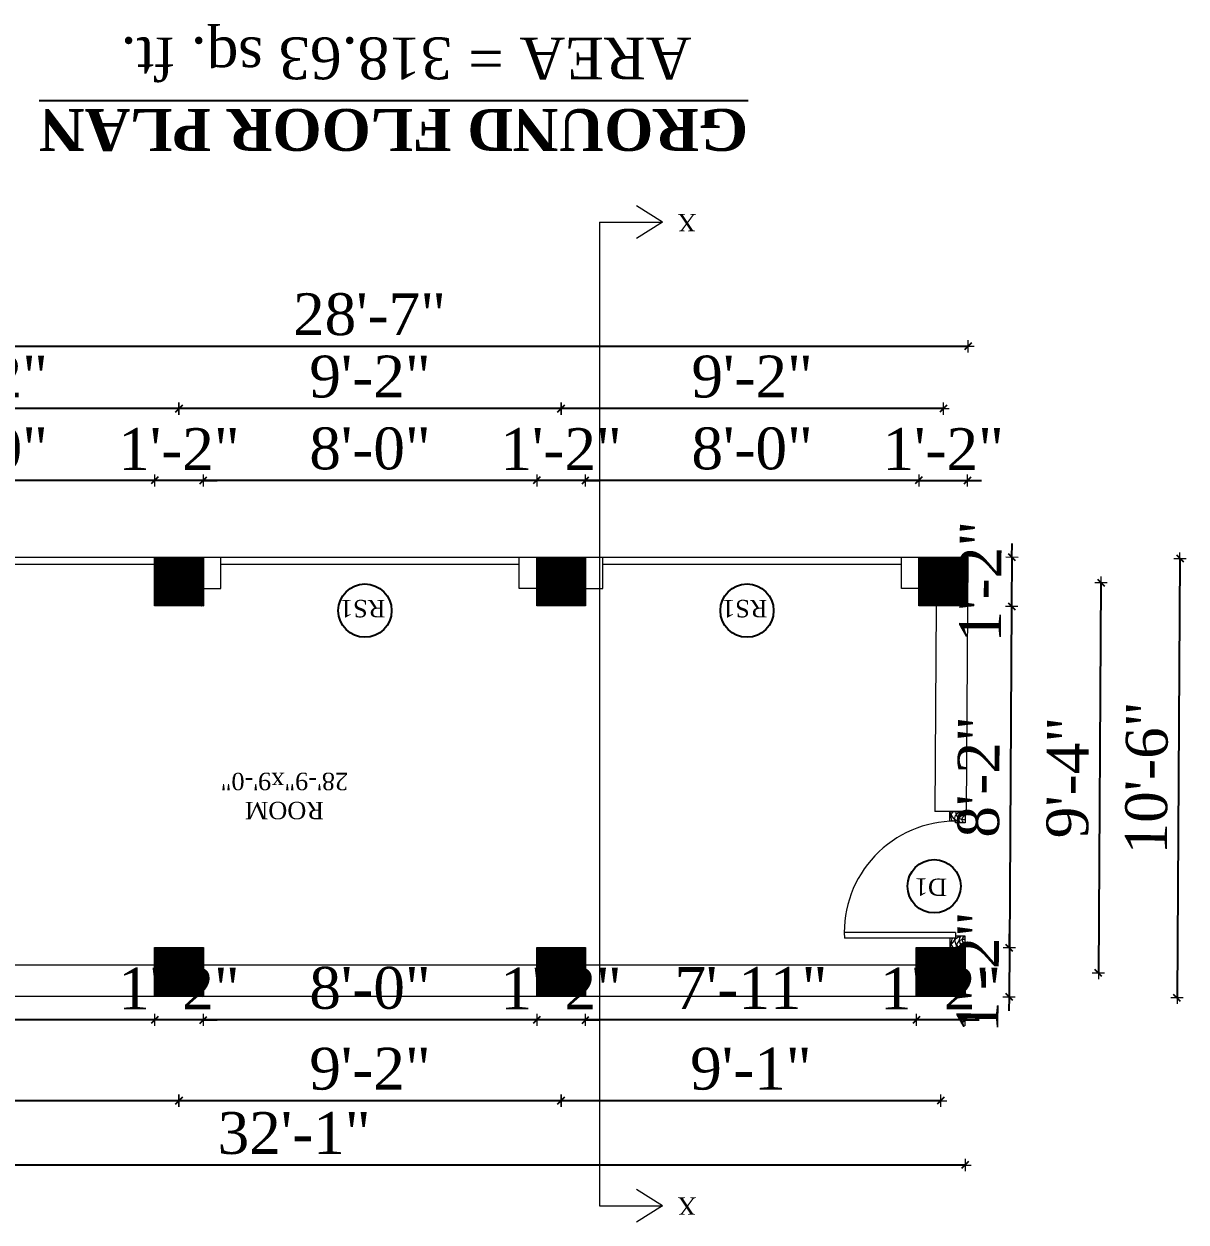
# Model space of a CAD drawing. Header units: inches. Extents: x 4069 to 291496, y -47643 to 12535.
# Drawn here: x 31021.8 to 31355.2, y 1494.8 to 1838.3 of the extents above; entities that cross this region are included whole.
import ezdxf

# ---------------------------------------------------------------- set-up
doc = ezdxf.new("R2010")
doc.units = ezdxf.units.IN
doc.header["$LTSCALE"] = 5
doc.header["$MEASUREMENT"] = 0
for name, color, linetype, lineweight in [('A-WALL', 7, 'Continuous', 9), ('Dimension', 7, 'Continuous', 18), ('DOOR', 62, 'Continuous', 0)]:
    doc.layers.add(name, color=color, linetype=linetype, lineweight=lineweight)
doc.layers.add('dim line', color=7, linetype='Continuous', lineweight=15, true_color=0xfab2b2)
doc.layers.add('TEXT', color=6, linetype='Continuous')
doc.layers.add('WALL', color=7, linetype='Continuous')
doc.styles.add('ordinary', font='times.ttf')
doc.dimstyles.new('Copy of 96', dxfattribs={"dimtxt": 7, "dimasz": 4, "dimexe": 0.5, "dimexo": 0.5, "dimgap": 3, "dimtad": 1, "dimdec": 1, "dimzin": 11, "dimdsep": 46, "dimlunit": 4, "dimtxsty": 'ordinary', "dimblk": 'OBLIQUE', "dimcen": 0.09, "dimse1": 1, "dimse2": 1, "dimclrt": 6, "dimazin": 0, "dimtfac": 1, "dimtdec": 1, "dimtix": 1, "dimtmove": 2, "dimatfit": 3, "dimldrblk": 'leader', "dimfxl": 0.5, "dimfxlon": 1, "dimtolj": 1, "dimtzin": 0, "dimarcsym": 0})
pattern_1 = [(225, (55604.94825, 3175.18939), (0.08838834765, -0.08838834765), [])]

# ---------------------------------------------------------------- blocks, each defined once
blk = doc.blocks.new('A$C27B36B59')
at = {"layer": 'DOOR'}
for p, q in [((0, 4), (0, 0)), ((2.5, 4), (0, 4)), ((2.5, 2.5), (2.5, 4)), ((0, 0), (3, 0)), ((3, 2.5), (2.5, 2.5)), ((3, 0), (3, 2.5))]:
    blk.add_line(p, q, dxfattribs=at)
for centre, radius, start, end in [((-1.4, -0.54), 4.75, 22.1411, 72.838), ((1.34, 2.09), 1.64, 45.138, 144.8948), ((2.21, 0.3), 2.49, 83.3149, 152.658), ((0.13, 0.37), 2.05, 349.4875, 93.6805), ((1.96, -0.47), 2.01, 58.7447, 166.495), ((-0.06, 0.32), 1.13, 343.542, 86.947), ((2.08, -0.4), 1.17, 38.2816, 160.1519)]:
    blk.add_arc(centre, radius, start, end, dxfattribs=at)
blk = doc.blocks.new('D2')
at = {"layer": 'DOOR'}
for p, q in [((74473.95, 24047.59), (74473.95, 24018.09)), ((74473.95, 24047.59), (74475.45, 24047.59)), ((74475.45, 24047.59), (74475.45, 24018.13))]:
    blk.add_line(p, q, dxfattribs=at)
blk.add_arc((74473.95, 24047.59), 29.5, 180, 272.9146, dxfattribs=at)
at = {"layer": 'DOOR', "xscale": -1, "rotation": 180}
blk.add_blockref('A$C27B36B59', (74441.95, 24050.09), dxfattribs=at)
at = {"layer": 'DOOR', "rotation": 180}
blk.add_blockref('A$C27B36B59', (74477.95, 24050.09), dxfattribs=at)
blk = doc.blocks.new('oblique')
at = {"color": 0, "lineweight": -2}
blk.add_line((0.25, 0.25), (-0.25, -0.25), dxfattribs=at)
at = {"layer": 'dim line', "lineweight": 9}
for p, q in [((-0.4375, 0), (0.4375, 0)), ((0, 0.4375), (0, -0.4375))]:
    blk.add_line(p, q, dxfattribs=at)
blk = doc.blocks.new('*D768')
at = {"layer": 'A-WALL', "color": 0, "lineweight": -2, "ltscale": 50, "transparency": 16777216}
for p, q in [((31278.49, 1707.44), (31274.49, 1707.44)), ((31278.49, 1707.44), (31292.49, 1707.44)), ((31292.49, 1707.44), (31296.49, 1707.44))]:
    blk.add_line(p, q, dxfattribs=at)
at = {"layer": 'Defpoints', "color": 0, "ltscale": 50, "transparency": 16777216}
for p in [(31292.49, 1707.44), (31278.49, 1685.47, -58.17), (31292.49, 1685.47, -58.17)]:
    blk.add_point(p, dxfattribs=at)
at = {"layer": 'A-WALL', "color": 0, "lineweight": -2, "ltscale": 50, "transparency": 16777216, "xscale": 4, "yscale": 4, "zscale": 4}
blk.add_blockref('oblique', (31278.49, 1707.44), dxfattribs=at)
at = {"layer": 'A-WALL', "color": 0, "lineweight": -2, "ltscale": 50, "transparency": 16777216, "xscale": 4, "yscale": 4, "zscale": 4, "rotation": 180}
blk.add_blockref('oblique', (31292.49, 1707.44), dxfattribs=at)
at = {"layer": 'A-WALL', "color": 6, "ltscale": 50, "transparency": 16777216, "insert": (31285.49, 1716.44), "char_height": 12, "attachment_point": 5, "style": 'ordinary'}
blk.add_mtext('\\A1;1\'-2"', dxfattribs=at)
blk = doc.blocks.new('_OBLIQUE')
at = {"color": 0, "linetype": 'ByBlock'}
blk.add_line((-0.5, -0.5), (0.5, 0.5), dxfattribs=at)
blk = doc.blocks.new('leader')
at = {"layer": 'Dimension'}
for p, q in [((0, -4.328), (0, 4.328)), ((-4.424, 0), (4.424, 0))]:
    blk.add_line(p, q, dxfattribs=at)
blk = doc.blocks.new('*D769')
at = {"layer": 'A-WALL', "color": 0, "lineweight": -2, "ltscale": 5, "transparency": 16777216}
blk.add_line((31278.49, 1707.44), (31182.87, 1707.44), dxfattribs=at)
at = {"layer": 'Defpoints', "color": 0, "ltscale": 5, "transparency": 16777216}
for p in [(31182.87, 1707.44), (31182.87, 1685.47, -58.17), (31278.49, 1685.47, -58.17)]:
    blk.add_point(p, dxfattribs=at)
at = {"layer": 'A-WALL', "color": 0, "lineweight": -2, "ltscale": 5, "transparency": 16777216, "xscale": 4, "yscale": 4, "zscale": 4, "rotation": 180}
blk.add_blockref('oblique', (31182.87, 1707.44), dxfattribs=at)
at = {"layer": 'A-WALL', "color": 0, "lineweight": -2, "ltscale": 5, "transparency": 16777216, "xscale": 4, "yscale": 4, "zscale": 4}
blk.add_blockref('oblique', (31278.49, 1707.44), dxfattribs=at)
at = {"layer": 'A-WALL', "color": 6, "ltscale": 5, "transparency": 16777216, "insert": (31230.68, 1716.54), "char_height": 12, "attachment_point": 5, "style": 'ordinary'}
blk.add_mtext('\\A1;8\'-0"', dxfattribs=at)
blk = doc.blocks.new('*D770')
at = {"layer": 'A-WALL', "color": 0, "lineweight": -2, "ltscale": 5, "transparency": 16777216}
for p, q in [((31168.87, 1707.44), (31164.87, 1707.44)), ((31182.87, 1707.44), (31168.87, 1707.44)), ((31182.87, 1707.44), (31186.87, 1707.44))]:
    blk.add_line(p, q, dxfattribs=at)
at = {"layer": 'Defpoints', "color": 0, "ltscale": 5, "transparency": 16777216}
for p in [(31168.87, 1707.44), (31168.87, 1685.47, -58.17), (31182.87, 1685.47, -58.17)]:
    blk.add_point(p, dxfattribs=at)
at = {"layer": 'A-WALL', "color": 0, "lineweight": -2, "ltscale": 5, "transparency": 16777216, "xscale": 4, "yscale": 4, "zscale": 4}
blk.add_blockref('oblique', (31168.87, 1707.44), dxfattribs=at)
at = {"layer": 'A-WALL', "color": 0, "lineweight": -2, "ltscale": 5, "transparency": 16777216, "xscale": 4, "yscale": 4, "zscale": 4, "rotation": 180}
blk.add_blockref('oblique', (31182.87, 1707.44), dxfattribs=at)
at = {"layer": 'A-WALL', "color": 6, "ltscale": 5, "transparency": 16777216, "insert": (31175.87, 1716.44), "char_height": 12, "attachment_point": 5, "style": 'ordinary'}
blk.add_mtext('\\A1;1\'-2"', dxfattribs=at)
blk = doc.blocks.new('*D771')
at = {"layer": 'A-WALL', "color": 0, "lineweight": -2, "ltscale": 5, "transparency": 16777216}
blk.add_line((31168.87, 1707.44), (31073.25, 1707.44), dxfattribs=at)
at = {"layer": 'Defpoints', "color": 0, "ltscale": 5, "transparency": 16777216}
for p in [(31073.25, 1707.44), (31073.25, 1685.47, -58.17), (31168.87, 1685.47, -58.17)]:
    blk.add_point(p, dxfattribs=at)
at = {"layer": 'A-WALL', "color": 0, "lineweight": -2, "ltscale": 5, "transparency": 16777216, "xscale": 4, "yscale": 4, "zscale": 4, "rotation": 180}
blk.add_blockref('oblique', (31073.25, 1707.44), dxfattribs=at)
at = {"layer": 'A-WALL', "color": 0, "lineweight": -2, "ltscale": 5, "transparency": 16777216, "xscale": 4, "yscale": 4, "zscale": 4}
blk.add_blockref('oblique', (31168.87, 1707.44), dxfattribs=at)
at = {"layer": 'A-WALL', "color": 6, "ltscale": 5, "transparency": 16777216, "insert": (31121.06, 1716.54), "char_height": 12, "attachment_point": 5, "style": 'ordinary'}
blk.add_mtext('\\A1;8\'-0"', dxfattribs=at)
blk = doc.blocks.new('*D772')
at = {"layer": 'A-WALL', "color": 0, "lineweight": -2, "ltscale": 5, "transparency": 16777216}
for p, q in [((31059.25, 1707.44), (31055.25, 1707.44)), ((31073.25, 1707.44), (31059.25, 1707.44)), ((31073.25, 1707.44), (31077.25, 1707.44))]:
    blk.add_line(p, q, dxfattribs=at)
at = {"layer": 'Defpoints', "color": 0, "ltscale": 5, "transparency": 16777216}
for p in [(31059.25, 1707.44), (31059.25, 1685.47, -58.17), (31073.25, 1685.47, -58.17)]:
    blk.add_point(p, dxfattribs=at)
at = {"layer": 'A-WALL', "color": 0, "lineweight": -2, "ltscale": 5, "transparency": 16777216, "xscale": 4, "yscale": 4, "zscale": 4}
blk.add_blockref('oblique', (31059.25, 1707.44), dxfattribs=at)
at = {"layer": 'A-WALL', "color": 0, "lineweight": -2, "ltscale": 5, "transparency": 16777216, "xscale": 4, "yscale": 4, "zscale": 4, "rotation": 180}
blk.add_blockref('oblique', (31073.25, 1707.44), dxfattribs=at)
at = {"layer": 'A-WALL', "color": 6, "ltscale": 5, "transparency": 16777216, "insert": (31066.25, 1716.44), "char_height": 12, "attachment_point": 5, "style": 'ordinary'}
blk.add_mtext('\\A1;1\'-2"', dxfattribs=at)
blk = doc.blocks.new('*D773')
at = {"layer": 'A-WALL', "color": 0, "lineweight": -2, "ltscale": 5, "transparency": 16777216}
blk.add_line((31059.25, 1707.44), (30963.25, 1707.44), dxfattribs=at)
at = {"layer": 'Defpoints', "color": 0, "ltscale": 5, "transparency": 16777216}
for p in [(30963.25, 1707.44), (30963.25, 1685.47), (31059.25, 1685.47, -58.17)]:
    blk.add_point(p, dxfattribs=at)
at = {"layer": 'A-WALL', "color": 0, "lineweight": -2, "ltscale": 5, "transparency": 16777216, "xscale": 4, "yscale": 4, "zscale": 4, "rotation": 180}
blk.add_blockref('oblique', (30963.25, 1707.44), dxfattribs=at)
at = {"layer": 'A-WALL', "color": 0, "lineweight": -2, "ltscale": 5, "transparency": 16777216, "xscale": 4, "yscale": 4, "zscale": 4}
blk.add_blockref('oblique', (31059.25, 1707.44), dxfattribs=at)
at = {"layer": 'A-WALL', "color": 6, "ltscale": 5, "transparency": 16777216, "insert": (31011.25, 1716.54), "char_height": 12, "attachment_point": 5, "style": 'ordinary'}
blk.add_mtext('\\A1;8\'-0"', dxfattribs=at)
blk = doc.blocks.new('*D681')
at = {"layer": 'A-WALL', "color": 0, "lineweight": -2, "ltscale": 5, "transparency": 16777216}
blk.add_line((31285.49, 1728.04), (31175.87, 1728.04), dxfattribs=at)
at = {"layer": 'Defpoints', "color": 0, "ltscale": 5, "transparency": 16777216}
for p in [(31175.87, 1728.04), (31175.87, 1678.47, -58.17), (31285.49, 1678.47, -58.17)]:
    blk.add_point(p, dxfattribs=at)
at = {"layer": 'A-WALL', "color": 0, "lineweight": -2, "ltscale": 5, "transparency": 16777216, "xscale": 4, "yscale": 4, "zscale": 4, "rotation": 180}
blk.add_blockref('oblique', (31175.87, 1728.04), dxfattribs=at)
at = {"layer": 'A-WALL', "color": 0, "lineweight": -2, "ltscale": 5, "transparency": 16777216, "xscale": 4, "yscale": 4, "zscale": 4}
blk.add_blockref('oblique', (31285.49, 1728.04), dxfattribs=at)
at = {"layer": 'A-WALL', "color": 6, "ltscale": 5, "transparency": 16777216, "insert": (31230.68, 1737.17), "char_height": 12, "attachment_point": 5, "style": 'ordinary'}
blk.add_mtext('\\A1;9\'-2"', dxfattribs=at)
blk = doc.blocks.new('*D775')
at = {"layer": 'A-WALL', "color": 0, "lineweight": -2, "ltscale": 5, "transparency": 16777216}
blk.add_line((31175.87, 1728.04), (31066.25, 1728.04), dxfattribs=at)
at = {"layer": 'Defpoints', "color": 0, "ltscale": 5, "transparency": 16777216}
for p in [(31066.25, 1728.04), (31066.25, 1678.47, -58.17), (31175.87, 1678.47, -58.17)]:
    blk.add_point(p, dxfattribs=at)
at = {"layer": 'A-WALL', "color": 0, "lineweight": -2, "ltscale": 5, "transparency": 16777216, "xscale": 4, "yscale": 4, "zscale": 4, "rotation": 180}
blk.add_blockref('oblique', (31066.25, 1728.04), dxfattribs=at)
at = {"layer": 'A-WALL', "color": 0, "lineweight": -2, "ltscale": 5, "transparency": 16777216, "xscale": 4, "yscale": 4, "zscale": 4}
blk.add_blockref('oblique', (31175.87, 1728.04), dxfattribs=at)
at = {"layer": 'A-WALL', "color": 6, "ltscale": 5, "transparency": 16777216, "insert": (31121.06, 1737.17), "char_height": 12, "attachment_point": 5, "style": 'ordinary'}
blk.add_mtext('\\A1;9\'-2"', dxfattribs=at)
blk = doc.blocks.new('*D776')
at = {"layer": 'A-WALL', "color": 0, "lineweight": -2, "ltscale": 5, "transparency": 16777216}
blk.add_line((31066.25, 1728.04), (30956.25, 1728.04), dxfattribs=at)
at = {"layer": 'Defpoints', "color": 0, "ltscale": 5, "transparency": 16777216}
for p in [(30956.25, 1728.04), (30956.25, 1678.47, -58.17), (31066.25, 1678.47, -58.17)]:
    blk.add_point(p, dxfattribs=at)
at = {"layer": 'A-WALL', "color": 0, "lineweight": -2, "ltscale": 5, "transparency": 16777216, "xscale": 4, "yscale": 4, "zscale": 4, "rotation": 180}
blk.add_blockref('oblique', (30956.25, 1728.04), dxfattribs=at)
at = {"layer": 'A-WALL', "color": 0, "lineweight": -2, "ltscale": 5, "transparency": 16777216, "xscale": 4, "yscale": 4, "zscale": 4}
blk.add_blockref('oblique', (31066.25, 1728.04), dxfattribs=at)
at = {"layer": 'A-WALL', "color": 6, "ltscale": 5, "transparency": 16777216, "insert": (31011.25, 1737.17), "char_height": 12, "attachment_point": 5, "style": 'ordinary'}
blk.add_mtext('\\A1;9\'-2"', dxfattribs=at)
blk = doc.blocks.new('*D777')
at = {"layer": 'A-WALL', "color": 0, "lineweight": -2, "ltscale": 5, "transparency": 16777216}
blk.add_line((30949.25, 1745.91), (31292.58, 1745.91), dxfattribs=at)
at = {"layer": 'Defpoints', "color": 0, "ltscale": 5, "transparency": 16777216}
for p in [(31292.58, 1745.91), (30949.25, 1685.47, -58.17), (31292.58, 1685.47, -58.17)]:
    blk.add_point(p, dxfattribs=at)
at = {"layer": 'A-WALL', "color": 0, "lineweight": -2, "ltscale": 5, "transparency": 16777216, "xscale": 4, "yscale": 4, "zscale": 4, "rotation": 180}
blk.add_blockref('oblique', (30949.25, 1745.91), dxfattribs=at)
at = {"layer": 'A-WALL', "color": 0, "lineweight": -2, "ltscale": 5, "transparency": 16777216, "xscale": 4, "yscale": 4, "zscale": 4}
blk.add_blockref('oblique', (31292.58, 1745.91), dxfattribs=at)
at = {"layer": 'A-WALL', "color": 6, "ltscale": 5, "transparency": 16777216, "insert": (31120.92, 1755.03), "char_height": 12, "attachment_point": 5, "style": 'ordinary'}
blk.add_mtext('\\A1;28\'-7"', dxfattribs=at)
blk = doc.blocks.new('*D778')
at = {"layer": 'A-WALL', "color": 0, "lineweight": -2, "ltscale": 50, "transparency": 16777216}
for p, q in [((31277.76, 1552.76), (31273.76, 1552.76)), ((31291.76, 1552.76), (31277.76, 1552.76)), ((31291.76, 1552.76), (31295.76, 1552.76))]:
    blk.add_line(p, q, dxfattribs=at)
at = {"layer": 'Defpoints', "color": 0, "ltscale": 50, "transparency": 16777216}
for p in [(31277.76, 1559.47, -58.17), (31291.76, 1559.47, -58.17), (31277.76, 1552.76)]:
    blk.add_point(p, dxfattribs=at)
at = {"layer": 'A-WALL', "color": 0, "lineweight": -2, "ltscale": 50, "transparency": 16777216, "xscale": 4, "yscale": 4, "zscale": 4}
blk.add_blockref('oblique', (31277.76, 1552.76), dxfattribs=at)
at = {"layer": 'A-WALL', "color": 0, "lineweight": -2, "ltscale": 50, "transparency": 16777216, "xscale": 4, "yscale": 4, "zscale": 4, "rotation": 180}
blk.add_blockref('oblique', (31291.76, 1552.76), dxfattribs=at)
at = {"layer": 'A-WALL', "color": 6, "ltscale": 50, "transparency": 16777216, "insert": (31284.76, 1561.76), "char_height": 12, "attachment_point": 5, "style": 'ordinary'}
blk.add_mtext('\\A1;1\'-2"', dxfattribs=at)
blk = doc.blocks.new('*D779')
at = {"layer": 'A-WALL', "color": 0, "lineweight": -2, "ltscale": 5, "transparency": 16777216}
blk.add_line((31277.76, 1552.76), (31182.87, 1552.76), dxfattribs=at)
at = {"layer": 'Defpoints', "color": 0, "ltscale": 5, "transparency": 16777216}
for p in [(31182.87, 1559.47, -58.17), (31277.76, 1559.47, -58.17), (31182.87, 1552.76)]:
    blk.add_point(p, dxfattribs=at)
at = {"layer": 'A-WALL', "color": 0, "lineweight": -2, "ltscale": 5, "transparency": 16777216, "xscale": 4, "yscale": 4, "zscale": 4, "rotation": 180}
blk.add_blockref('oblique', (31182.87, 1552.76), dxfattribs=at)
at = {"layer": 'A-WALL', "color": 0, "lineweight": -2, "ltscale": 5, "transparency": 16777216, "xscale": 4, "yscale": 4, "zscale": 4}
blk.add_blockref('oblique', (31277.76, 1552.76), dxfattribs=at)
at = {"layer": 'A-WALL', "color": 6, "ltscale": 5, "transparency": 16777216, "insert": (31230.32, 1561.88), "char_height": 12, "attachment_point": 5, "style": 'ordinary'}
blk.add_mtext('\\A1;7\'-11"', dxfattribs=at)
blk = doc.blocks.new('*D780')
at = {"layer": 'A-WALL', "color": 0, "lineweight": -2, "ltscale": 5, "transparency": 16777216}
for p, q in [((31168.87, 1552.76), (31164.87, 1552.76)), ((31182.87, 1552.76), (31168.87, 1552.76)), ((31182.87, 1552.76), (31186.87, 1552.76))]:
    blk.add_line(p, q, dxfattribs=at)
at = {"layer": 'Defpoints', "color": 0, "ltscale": 5, "transparency": 16777216}
for p in [(31168.87, 1559.47, -58.17), (31182.87, 1559.47, -58.17), (31168.87, 1552.76)]:
    blk.add_point(p, dxfattribs=at)
at = {"layer": 'A-WALL', "color": 0, "lineweight": -2, "ltscale": 5, "transparency": 16777216, "xscale": 4, "yscale": 4, "zscale": 4}
blk.add_blockref('oblique', (31168.87, 1552.76), dxfattribs=at)
at = {"layer": 'A-WALL', "color": 0, "lineweight": -2, "ltscale": 5, "transparency": 16777216, "xscale": 4, "yscale": 4, "zscale": 4, "rotation": 180}
blk.add_blockref('oblique', (31182.87, 1552.76), dxfattribs=at)
at = {"layer": 'A-WALL', "color": 6, "ltscale": 5, "transparency": 16777216, "insert": (31175.87, 1561.76), "char_height": 12, "attachment_point": 5, "style": 'ordinary'}
blk.add_mtext('\\A1;1\'-2"', dxfattribs=at)
blk = doc.blocks.new('*D781')
at = {"layer": 'A-WALL', "color": 0, "lineweight": -2, "ltscale": 5, "transparency": 16777216}
blk.add_line((31168.87, 1552.76), (31073.25, 1552.76), dxfattribs=at)
at = {"layer": 'Defpoints', "color": 0, "ltscale": 5, "transparency": 16777216}
for p in [(31073.25, 1559.47, -58.17), (31168.87, 1559.47, -58.17), (31073.25, 1552.76)]:
    blk.add_point(p, dxfattribs=at)
at = {"layer": 'A-WALL', "color": 0, "lineweight": -2, "ltscale": 5, "transparency": 16777216, "xscale": 4, "yscale": 4, "zscale": 4, "rotation": 180}
blk.add_blockref('oblique', (31073.25, 1552.76), dxfattribs=at)
at = {"layer": 'A-WALL', "color": 0, "lineweight": -2, "ltscale": 5, "transparency": 16777216, "xscale": 4, "yscale": 4, "zscale": 4}
blk.add_blockref('oblique', (31168.87, 1552.76), dxfattribs=at)
at = {"layer": 'A-WALL', "color": 6, "ltscale": 5, "transparency": 16777216, "insert": (31121.06, 1561.86), "char_height": 12, "attachment_point": 5, "style": 'ordinary'}
blk.add_mtext('\\A1;8\'-0"', dxfattribs=at)
blk = doc.blocks.new('*D782')
at = {"layer": 'A-WALL', "color": 0, "lineweight": -2, "ltscale": 5, "transparency": 16777216}
for p, q in [((31059.25, 1552.76), (31055.25, 1552.76)), ((31073.25, 1552.76), (31059.25, 1552.76)), ((31073.25, 1552.76), (31077.25, 1552.76))]:
    blk.add_line(p, q, dxfattribs=at)
at = {"layer": 'Defpoints', "color": 0, "ltscale": 5, "transparency": 16777216}
for p in [(31059.25, 1559.47, -58.17), (31073.25, 1559.47, -58.17), (31059.25, 1552.76)]:
    blk.add_point(p, dxfattribs=at)
at = {"layer": 'A-WALL', "color": 0, "lineweight": -2, "ltscale": 5, "transparency": 16777216, "xscale": 4, "yscale": 4, "zscale": 4}
blk.add_blockref('oblique', (31059.25, 1552.76), dxfattribs=at)
at = {"layer": 'A-WALL', "color": 0, "lineweight": -2, "ltscale": 5, "transparency": 16777216, "xscale": 4, "yscale": 4, "zscale": 4, "rotation": 180}
blk.add_blockref('oblique', (31073.25, 1552.76), dxfattribs=at)
at = {"layer": 'A-WALL', "color": 6, "ltscale": 5, "transparency": 16777216, "insert": (31066.25, 1561.76), "char_height": 12, "attachment_point": 5, "style": 'ordinary'}
blk.add_mtext('\\A1;1\'-2"', dxfattribs=at)
blk = doc.blocks.new('*D783')
at = {"layer": 'A-WALL', "color": 0, "lineweight": -2, "ltscale": 5, "transparency": 16777216}
blk.add_line((31059.25, 1552.76), (30920.8, 1552.76), dxfattribs=at)
at = {"layer": 'Defpoints', "color": 0, "ltscale": 5, "transparency": 16777216}
for p in [(30920.8, 1559.47, -58.17), (31059.25, 1559.47, -58.17), (30920.8, 1552.76)]:
    blk.add_point(p, dxfattribs=at)
at = {"layer": 'A-WALL', "color": 0, "lineweight": -2, "ltscale": 5, "transparency": 16777216, "xscale": 4, "yscale": 4, "zscale": 4, "rotation": 180}
blk.add_blockref('oblique', (30920.8, 1552.76), dxfattribs=at)
at = {"layer": 'A-WALL', "color": 0, "lineweight": -2, "ltscale": 5, "transparency": 16777216, "xscale": 4, "yscale": 4, "zscale": 4}
blk.add_blockref('oblique', (31059.25, 1552.76), dxfattribs=at)
at = {"layer": 'A-WALL', "color": 6, "ltscale": 5, "transparency": 16777216, "insert": (30990.02, 1561.86), "char_height": 12, "attachment_point": 5, "style": 'ordinary'}
blk.add_mtext('\\A1;11\'-6"', dxfattribs=at)
blk = doc.blocks.new('*D682')
at = {"layer": 'A-WALL', "color": 0, "lineweight": -2, "ltscale": 5, "transparency": 16777216}
blk.add_line((31284.76, 1529.57), (31175.87, 1529.57), dxfattribs=at)
at = {"layer": 'Defpoints', "color": 0, "ltscale": 5, "transparency": 16777216}
for p in [(31175.87, 1566.47, -58.17), (31284.76, 1566.47, -58.17), (31175.87, 1529.57)]:
    blk.add_point(p, dxfattribs=at)
at = {"layer": 'A-WALL', "color": 0, "lineweight": -2, "ltscale": 5, "transparency": 16777216, "xscale": 4, "yscale": 4, "zscale": 4, "rotation": 180}
blk.add_blockref('oblique', (31175.87, 1529.57), dxfattribs=at)
at = {"layer": 'A-WALL', "color": 0, "lineweight": -2, "ltscale": 5, "transparency": 16777216, "xscale": 4, "yscale": 4, "zscale": 4}
blk.add_blockref('oblique', (31284.76, 1529.57), dxfattribs=at)
at = {"layer": 'A-WALL', "color": 6, "ltscale": 5, "transparency": 16777216, "insert": (31230.32, 1538.69), "char_height": 12, "attachment_point": 5, "style": 'ordinary'}
blk.add_mtext('\\A1;9\'-1"', dxfattribs=at)
blk = doc.blocks.new('*D785')
at = {"layer": 'A-WALL', "color": 0, "lineweight": -2, "ltscale": 5, "transparency": 16777216}
blk.add_line((31175.87, 1529.57), (31066.25, 1529.57), dxfattribs=at)
at = {"layer": 'Defpoints', "color": 0, "ltscale": 5, "transparency": 16777216}
for p in [(31066.25, 1566.47, -58.17), (31175.87, 1566.47, -58.17), (31066.25, 1529.57)]:
    blk.add_point(p, dxfattribs=at)
at = {"layer": 'A-WALL', "color": 0, "lineweight": -2, "ltscale": 5, "transparency": 16777216, "xscale": 4, "yscale": 4, "zscale": 4, "rotation": 180}
blk.add_blockref('oblique', (31066.25, 1529.57), dxfattribs=at)
at = {"layer": 'A-WALL', "color": 0, "lineweight": -2, "ltscale": 5, "transparency": 16777216, "xscale": 4, "yscale": 4, "zscale": 4}
blk.add_blockref('oblique', (31175.87, 1529.57), dxfattribs=at)
at = {"layer": 'A-WALL', "color": 6, "ltscale": 5, "transparency": 16777216, "insert": (31121.06, 1538.69), "char_height": 12, "attachment_point": 5, "style": 'ordinary'}
blk.add_mtext('\\A1;9\'-2"', dxfattribs=at)
blk = doc.blocks.new('*D786')
at = {"layer": 'A-WALL', "color": 0, "lineweight": -2, "ltscale": 5, "transparency": 16777216}
blk.add_line((31066.25, 1529.57), (30913.8, 1529.57), dxfattribs=at)
at = {"layer": 'Defpoints', "color": 0, "ltscale": 5, "transparency": 16777216}
for p in [(30913.8, 1566.47, -58.17), (31066.25, 1566.47, -58.17), (30913.8, 1529.57)]:
    blk.add_point(p, dxfattribs=at)
at = {"layer": 'A-WALL', "color": 0, "lineweight": -2, "ltscale": 5, "transparency": 16777216, "xscale": 4, "yscale": 4, "zscale": 4, "rotation": 180}
blk.add_blockref('oblique', (30913.8, 1529.57), dxfattribs=at)
at = {"layer": 'A-WALL', "color": 0, "lineweight": -2, "ltscale": 5, "transparency": 16777216, "xscale": 4, "yscale": 4, "zscale": 4}
blk.add_blockref('oblique', (31066.25, 1529.57), dxfattribs=at)
at = {"layer": 'A-WALL', "color": 6, "ltscale": 5, "transparency": 16777216, "insert": (30990.02, 1538.67), "char_height": 12, "attachment_point": 5, "style": 'ordinary'}
blk.add_mtext('\\A1;12\'-8"', dxfattribs=at)
blk = doc.blocks.new('*D787')
at = {"layer": 'A-WALL', "color": 0, "lineweight": -2, "ltscale": 5, "transparency": 16777216}
blk.add_line((31291.76, 1511.13), (30906.8, 1511.13), dxfattribs=at)
at = {"layer": 'Defpoints', "color": 0, "ltscale": 5, "transparency": 16777216}
for p in [(30906.8, 1559.47, -58.17), (31291.76, 1559.47, -58.17), (30906.8, 1511.13)]:
    blk.add_point(p, dxfattribs=at)
at = {"layer": 'A-WALL', "color": 0, "lineweight": -2, "ltscale": 5, "transparency": 16777216, "xscale": 4, "yscale": 4, "zscale": 4, "rotation": 180}
blk.add_blockref('oblique', (30906.8, 1511.13), dxfattribs=at)
at = {"layer": 'A-WALL', "color": 0, "lineweight": -2, "ltscale": 5, "transparency": 16777216, "xscale": 4, "yscale": 4, "zscale": 4}
blk.add_blockref('oblique', (31291.76, 1511.13), dxfattribs=at)
at = {"layer": 'A-WALL', "color": 6, "ltscale": 5, "transparency": 16777216, "insert": (31099.28, 1520.24), "char_height": 12, "attachment_point": 5, "style": 'ordinary'}
blk.add_mtext('\\A1;32\'-1"', dxfattribs=at)
blk = doc.blocks.new('*D788')
at = {"layer": 'A-WALL', "color": 0, "lineweight": -2, "ltscale": 50, "transparency": 16777216}
for p, q in [((31305.21, 1685.39), (31305.23, 1689.39)), ((31305.21, 1685.39), (31305.12, 1671.39)), ((31305.12, 1671.39), (31305.09, 1667.39))]:
    blk.add_line(p, q, dxfattribs=at)
at = {"layer": 'Defpoints', "color": 0, "ltscale": 50, "transparency": 16777216}
for p in [(31292.58, 1685.47, -58.17), (31292.49, 1671.47, -58.17), (31305.12, 1671.39)]:
    blk.add_point(p, dxfattribs=at)
at = {"layer": 'A-WALL', "color": 0, "lineweight": -2, "ltscale": 50, "transparency": 16777216, "xscale": 4, "yscale": 4, "zscale": 4}
for p, rotation in [((31305.21, 1685.39), 269.6259071472328), ((31305.12, 1671.39), 89.62590714723281)]:
    blk.add_blockref('oblique', p, dxfattribs=dict(at, rotation=rotation))
at = {"layer": 'A-WALL', "color": 6, "ltscale": 50, "transparency": 16777216, "insert": (31296.16, 1678.44), "char_height": 12, "attachment_point": 5, "rotation": 89.6259, "style": 'ordinary'}
blk.add_mtext('\\A1;1\'-2"', dxfattribs=at)
blk = doc.blocks.new('*D683')
at = {"layer": 'A-WALL', "color": 0, "lineweight": -2, "ltscale": 5, "transparency": 16777216}
blk.add_line((31305.12, 1671.39), (31304.48, 1573.39), dxfattribs=at)
at = {"layer": 'Defpoints', "color": 0, "ltscale": 5, "transparency": 16777216}
for p in [(31292.49, 1671.47, -58.17), (31291.76, 1573.47, -58.17), (31304.48, 1573.39)]:
    blk.add_point(p, dxfattribs=at)
at = {"layer": 'A-WALL', "color": 0, "lineweight": -2, "ltscale": 5, "transparency": 16777216, "xscale": 4, "yscale": 4, "zscale": 4}
for p, rotation in [((31305.12, 1671.39), 89.62590714711672), ((31304.48, 1573.39), 269.6259071471167)]:
    blk.add_blockref('oblique', p, dxfattribs=dict(at, rotation=rotation))
at = {"layer": 'A-WALL', "color": 6, "ltscale": 5, "transparency": 16777216, "insert": (31295.69, 1622.44), "char_height": 12, "attachment_point": 5, "rotation": 89.6259, "style": 'ordinary'}
blk.add_mtext('\\A1;8\'-2"', dxfattribs=at)
blk = doc.blocks.new('*D789')
at = {"layer": 'A-WALL', "color": 0, "lineweight": -2, "ltscale": 5, "transparency": 16777216}
for p, q in [((31304.48, 1573.39), (31304.5, 1577.39)), ((31304.48, 1573.39), (31304.39, 1559.39)), ((31304.39, 1559.39), (31304.36, 1555.39))]:
    blk.add_line(p, q, dxfattribs=at)
at = {"layer": 'Defpoints', "color": 0, "ltscale": 5, "transparency": 16777216}
for p in [(31291.76, 1573.47, -58.17), (31291.76, 1559.47, -58.17), (31304.39, 1559.39)]:
    blk.add_point(p, dxfattribs=at)
at = {"layer": 'A-WALL', "color": 0, "lineweight": -2, "ltscale": 5, "transparency": 16777216, "xscale": 4, "yscale": 4, "zscale": 4}
for p, rotation in [((31304.48, 1573.39), 269.6259071471167), ((31304.39, 1559.39), 89.62590714711672)]:
    blk.add_blockref('oblique', p, dxfattribs=dict(at, rotation=rotation))
at = {"layer": 'A-WALL', "color": 6, "ltscale": 5, "transparency": 16777216, "insert": (31295.43, 1566.44), "char_height": 12, "attachment_point": 5, "rotation": 89.6259, "style": 'ordinary'}
blk.add_mtext('\\A1;1\'-2"', dxfattribs=at)
blk = doc.blocks.new('*D684')
at = {"layer": 'A-WALL', "color": 0, "lineweight": -2, "ltscale": 5, "transparency": 16777216}
blk.add_line((31330.75, 1678.17), (31330.02, 1566.17), dxfattribs=at)
at = {"layer": 'Defpoints', "color": 0, "ltscale": 5, "transparency": 16777216}
for p in [(31285.49, 1678.47, -58.17), (31284.76, 1566.47, -58.17), (31330.02, 1566.17)]:
    blk.add_point(p, dxfattribs=at)
at = {"layer": 'A-WALL', "color": 0, "lineweight": -2, "ltscale": 5, "transparency": 16777216, "xscale": 4, "yscale": 4, "zscale": 4}
for p, rotation in [((31330.75, 1678.17), 89.62590714711672), ((31330.02, 1566.17), 269.6259071471167)]:
    blk.add_blockref('oblique', p, dxfattribs=dict(at, rotation=rotation))
at = {"layer": 'A-WALL', "color": 6, "ltscale": 5, "transparency": 16777216, "insert": (31321.26, 1622.23), "char_height": 12, "attachment_point": 5, "rotation": 89.6259, "style": 'ordinary'}
blk.add_mtext('\\A1;9\'-4"', dxfattribs=at)
blk = doc.blocks.new('*D685')
at = {"layer": 'A-WALL', "color": 0, "lineweight": -2, "ltscale": 5, "transparency": 16777216}
blk.add_line((31353.41, 1685.07), (31352.58, 1559.07), dxfattribs=at)
at = {"layer": 'Defpoints', "color": 0, "ltscale": 5, "transparency": 16777216}
for p in [(31292.58, 1685.47, -58.17), (31291.76, 1559.47, -58.17), (31352.58, 1559.07)]:
    blk.add_point(p, dxfattribs=at)
at = {"layer": 'A-WALL', "color": 0, "lineweight": -2, "ltscale": 5, "transparency": 16777216, "xscale": 4, "yscale": 4, "zscale": 4}
for p, rotation in [((31353.41, 1685.07), 89.62590714711672), ((31352.58, 1559.07), 269.6259071471167)]:
    blk.add_blockref('oblique', p, dxfattribs=dict(at, rotation=rotation))
at = {"layer": 'A-WALL', "color": 6, "ltscale": 5, "transparency": 16777216, "insert": (31343.89, 1622.13), "char_height": 12, "attachment_point": 5, "rotation": 89.6259, "style": 'ordinary'}
blk.add_mtext('\\A1;10\'-6"', dxfattribs=at)

msp = doc.modelspace()

# ---------------------------------------------------------------- hatches: boundary and pattern name
at = {"layer": 'A-WALL', "ltscale": 5}
h = msp.add_hatch(dxfattribs=at)
h.set_pattern_fill('ANSI31', color=256, angle=180)
h.set_pattern_definition(pattern_1)
h.paths.add_polyline_path([(31073.24912, 1671.46825), (31073.24912, 1685.46825), (31059.24912, 1685.46825), (31059.24912, 1671.46825)])
h = msp.add_hatch(dxfattribs=at)
h.set_pattern_fill('ANSI31', color=256, angle=180)
h.set_pattern_definition(pattern_1)
h.paths.add_polyline_path([(31182.87023, 1685.46825), (31168.87023, 1685.46825), (31168.87023, 1671.46825), (31182.87023, 1671.46825)])
h = msp.add_hatch(dxfattribs=at)
h.set_pattern_fill('ANSI31', color=256, angle=180)
h.set_pattern_definition(pattern_1)
h.paths.add_polyline_path([(31292.49135, 1671.46825), (31292.49135, 1685.46825), (31278.49135, 1685.46825), (31278.49135, 1671.46825)])
h = msp.add_hatch(dxfattribs=at)
h.set_pattern_fill('ANSI31', color=256, angle=180)
h.set_pattern_definition(pattern_1)
h.paths.add_polyline_path([(31073.24912, 1573.46825), (31059.24912, 1573.46825), (31059.24912, 1559.46825), (31073.24912, 1559.46825)])
h = msp.add_hatch(dxfattribs=at)
h.set_pattern_fill('ANSI31', color=256, angle=180)
h.set_pattern_definition(pattern_1)
h.paths.add_polyline_path([(31168.87023, 1559.46825), (31182.87023, 1559.46825), (31182.87023, 1573.46825), (31168.87023, 1573.46825)])
h = msp.add_hatch(dxfattribs=at)
h.set_pattern_fill('ANSI31', color=256, angle=180)
h.set_pattern_definition(pattern_1)
h.paths.add_polyline_path([(31277.76007, 1559.46825), (31291.76007, 1559.46825), (31291.76007, 1573.46825), (31287.42674, 1573.46825), (31277.76007, 1573.46825)])

# ---------------------------------------------------------------- linework, layer by layer
for p, q in [((31204.92547, 1781.46825), (31197.49632, 1786.14746)), ((31186.92547, 1781.46825), (31186.92547, 1499.46825)), ((31186.92547, 1781.46825), (31204.92547, 1781.46825)), ((31204.92547, 1781.46825), (31197.49632, 1776.78904)), ((30963.24912, 1683.46825), (31059.24912, 1683.46825)), ((31078.24912, 1676.46825), (31078.24912, 1685.46825)), ((31078.24912, 1683.46825), (31163.87023, 1683.46825)), ((31163.87023, 1676.46825), (31163.87023, 1685.46825)), ((31187.87023, 1676.46825), (31187.87023, 1685.46825)), ((31187.87023, 1683.46825), (31273.49135, 1683.46825)), ((31273.49135, 1676.46825), (31273.49135, 1685.46825)), ((31073.24912, 1676.46825), (31078.24912, 1676.46825)), ((31168.87023, 1676.46825), (31163.87023, 1676.46825)), ((31182.87023, 1676.46825), (31187.87023, 1676.46825)), ((31278.49135, 1676.46825), (31273.49135, 1676.46825)), ((31283.49116, 1671.46825), (31283.10593, 1612.46812)), ((31292.10612, 1612.46812), (31283.10593, 1612.46812)), ((31059.24912, 1568.46825), (30920.79549, 1568.46825)), ((31168.87023, 1568.46825), (31073.24912, 1568.46825)), ((31277.76007, 1568.46825), (31182.87023, 1568.46825)), ((31204.92547, 1499.46825), (31197.49632, 1504.14746)), ((31186.92547, 1499.46825), (31204.92547, 1499.46825)), ((31204.92547, 1499.46825), (31197.49632, 1494.78904))]:
    msp.add_line(p, q, dxfattribs=at)
at = {"layer": 'A-WALL', "ltscale": 5, "elevation": -58.16904}
msp.add_lwpolyline([(31291.76007, 1559.46825), (31291.76007, 1559.46825), (30906.79549, 1559.46825), (30906.79549, 1573.46825), (30949.24912, 1671.46825), (30949.24912, 1685.46825), (31292.58276, 1685.46825), (31292.10612, 1612.46812)], dxfattribs=at)
for points in [[(31073.24912, 1671.46825), (31059.24912, 1671.46825), (31059.24912, 1685.46825), (31073.24912, 1685.46825)], [(31182.87023, 1671.46825), (31168.87023, 1671.46825), (31168.87023, 1685.46825), (31182.87023, 1685.46825)], [(31292.49135, 1671.46825), (31278.49135, 1671.46825), (31278.49135, 1685.46825), (31292.49135, 1685.46825)], [(31073.24912, 1559.46825), (31059.24912, 1559.46825), (31059.24912, 1573.46825), (31073.24912, 1573.46825)], [(31182.87023, 1559.46825), (31168.87023, 1559.46825), (31168.87023, 1573.46825), (31182.87023, 1573.46825)], [(31291.76007, 1559.46825), (31277.76007, 1559.46825), (31277.76007, 1573.46825), (31291.76007, 1573.46825)]]:
    msp.add_lwpolyline(points, close=True, dxfattribs=at)
at = {"layer": 'TEXT'}
for centre in [(31119.59092, 1670.1128, -58.16904), (31229.21203, 1670.1128, -58.16904), (31282.87631, 1591.07142, -58.16904)]:
    msp.add_circle(centre, 7.64038, dxfattribs=at)

# ---------------------------------------------------------------- block references
at = {"layer": 'WALL', "color": 2, "linetype": 'ByBlock', "xscale": 1.083333333326322, "yscale": 1.083333333326322, "zscale": 1.083333333326322, "rotation": 269.999999999982}
msp.add_blockref('D2', (5237.49816, 82257.91541, -58.16904), dxfattribs=at)

# ---------------------------------------------------------------- texts
at = {"layer": 'TEXT', "style": 'ordinary'}
for s, rotation, p in [('X', 180, (31214.70717, 1783.8831, -58.16904)), ('RS1', 180.0003881, (31125.4345, 1673.17692, -58.16904)), ('RS1', 180.0003881, (31235.05562, 1673.17692, -58.16904)), ('D1', 179.5142373, (31286.60256, 1593.27267, -58.16904)), ('X', 180, (31214.70717, 1501.8831, -58.16904))]:
    msp.add_text(s, height=5, rotation=rotation, dxfattribs=at).set_placement(p)
at = {"layer": 'TEXT', "char_height": 12, "width": 219.8150831, "attachment_point": 8, "rotation": 179.9996119, "style": 'ordinary'}
for s, insert in [('AREA = 318.63 sq. ft.', (31131.41453, 1838.34579)), ('{\\fTimes New Roman|b1|i0|c0|p18;\\LGROUND FLOOR PLAN}', (31127.82976, 1814.10504))]:
    msp.add_mtext(s, dxfattribs=dict(at, insert=insert))
at = {"layer": 'TEXT', "insert": (31096.49222, 1623.6882), "char_height": 5, "attachment_point": 8, "rotation": 179.9996119, "style": 'ordinary'}
msp.add_mtext_dynamic_manual_height_columns('ROOM\\P28\'-9"x9\'-0"', width=101.5687276, gutter_width=1720.71691, heights=[0], dxfattribs=at)

# ---------------------------------------------------------------- dimensions: what is measured, and where the dimension line sits
at = {"layer": 'A-WALL', "ltscale": 5}
for base, p1, p2, angle, picture, middle in [((31292.58276, 1745.90921), (30949.24912, 1685.46825, -58.16904), (31292.58276, 1685.46825, -58.16904), 180, '*D777', (31120.91594, 1755.03034)), ((30956.24912, 1728.04388), (31066.24912, 1678.46825, -58.16904), (30956.24912, 1678.46825, -58.16904), 180, '*D776', (31011.24912, 1737.165)), ((31066.24912, 1728.04388), (31175.87023, 1678.46825, -58.16904), (31066.24912, 1678.46825, -58.16904), 180, '*D775', (31121.05968, 1737.165)), ((31175.87023, 1728.04388), (31285.49135, 1678.46825, -58.16904), (31175.87023, 1678.46825, -58.16904), 180, '*D681', (31230.68079, 1737.165)), ((30963.24912, 1707.43909), (31059.24912, 1685.46825, -58.16904), (30963.24912, 1685.46825), 180, '*D773', (31011.24912, 1716.54291)), ((31059.24912, 1707.43909), (31073.24912, 1685.46825, -58.16904), (31059.24912, 1685.46825, -58.16904), 180, '*D772', (31066.24912, 1716.43909)), ((31073.24912, 1707.43909), (31168.87023, 1685.46825, -58.16904), (31073.24912, 1685.46825, -58.16904), 180, '*D771', (31121.05968, 1716.54291)), ((31168.87023, 1707.43909), (31182.87023, 1685.46825, -58.16904), (31168.87023, 1685.46825, -58.16904), 180, '*D770', (31175.87023, 1716.43909)), ((31182.87023, 1707.43909), (31278.49135, 1685.46825, -58.16904), (31182.87023, 1685.46825, -58.16904), 180, '*D769', (31230.68079, 1716.54291)), ((31352.58454, 1559.07111), (31292.58276, 1685.46825, -58.16904), (31291.76007, 1559.46825, -58.16904), 89.6259071, '*D685', (31343.89226, 1622.13055)), ((31330.01514, 1566.17277), (31285.49135, 1678.46825, -58.16904), (31284.76007, 1566.46825, -58.16904), 89.6259071, '*D684', (31321.25985, 1622.23232)), ((31304.47709, 1573.38521), (31292.49135, 1671.46825, -58.16904), (31291.76007, 1573.46825, -58.16904), 89.6259071, '*D683', (31295.6934, 1622.44495)), ((31304.38569, 1559.38581), (31291.76007, 1573.46825, -58.16904), (31291.76007, 1559.46825, -58.16904), 89.6259071, '*D789', (31295.43158, 1566.44428)), ((30920.79549, 1552.75913), (31059.24912, 1559.46825, -58.16904), (30920.79549, 1559.46825, -58.16904), 180, '*D783', (30990.02231, 1561.86295)), ((31059.24912, 1552.75913), (31073.24912, 1559.46825, -58.16904), (31059.24912, 1559.46825, -58.16904), 180, '*D782', (31066.24912, 1561.75913)), ((31073.24912, 1552.75913), (31168.87023, 1559.46825, -58.16904), (31073.24912, 1559.46825, -58.16904), 180, '*D781', (31121.05968, 1561.86295)), ((31168.87023, 1552.75913), (31182.87023, 1559.46825, -58.16904), (31168.87023, 1559.46825, -58.16904), 180, '*D780', (31175.87023, 1561.75913)), ((31182.87023, 1552.75913), (31277.76007, 1559.46825, -58.16904), (31182.87023, 1559.46825, -58.16904), 180, '*D779', (31230.31515, 1561.88025)), ((30913.79549, 1529.56595), (31066.24912, 1566.46825, -58.16904), (30913.79549, 1566.46825, -58.16904), 180, '*D786', (30990.02231, 1538.66977)), ((31066.24912, 1529.56595), (31175.87023, 1566.46825, -58.16904), (31066.24912, 1566.46825, -58.16904), 180, '*D785', (31121.05968, 1538.68707)), ((31175.87023, 1529.56595), (31284.76007, 1566.46825, -58.16904), (31175.87023, 1566.46825, -58.16904), 180, '*D682', (31230.31515, 1538.68707)), ((30906.79549, 1511.13314), (31291.76007, 1559.46825, -58.16904), (30906.79549, 1559.46825, -58.16904), 180, '*D787', (31099.27778, 1520.23697))]:
    dim = msp.add_linear_dim(base=base, p1=p1, p2=p2, angle=angle, dimstyle='Copy of 96', override={"dimtxt": 12, "dimdec": 0, "dimblk": 'oblique', "dimtdec": 0, "dimarcsym": 1}, dxfattribs=at)
    dim.commit()
    dim.dimension.update_dxf_attribs({"geometry": picture, "text_midpoint": middle})
at = {"layer": 'A-WALL', "ltscale": 50}
for base, p1, p2, picture, middle in [((31292.49135, 1707.43909), (31278.49135, 1685.46825, -58.16904), (31292.49135, 1685.46825, -58.16904), '*D768', (31285.49135, 1716.43909)), ((31277.76007, 1552.75913), (31291.76007, 1559.46825, -58.16904), (31277.76007, 1559.46825, -58.16904), '*D778', (31284.76007, 1561.75913))]:
    dim = msp.add_linear_dim(base=base, p1=p1, p2=p2, angle=180, dimstyle='Copy of 96', override={"dimtxt": 12, "dimdec": 0, "dimblk": 'oblique', "dimtdec": 0, "dimarcsym": 1}, dxfattribs=at)
    dim.commit()
    dim.dimension.update_dxf_attribs({"geometry": picture, "text_midpoint": middle})
dim = msp.add_aligned_dim(p1=(31292.58276, 1685.46825, -58.16904), p2=(31292.49135, 1671.46825, -58.16904), distance=12.62589, dimstyle='Copy of 96', override={"dimtxt": 12, "dimdec": 0, "dimblk": 'oblique', "dimtdec": 0, "dimarcsym": 1}, dxfattribs=at)
dim.commit()
dim.dimension.update_dxf_attribs({"geometry": '*D788', "text_midpoint": (31296.16286, 1678.44457)})

doc.saveas('drawing.dxf')
